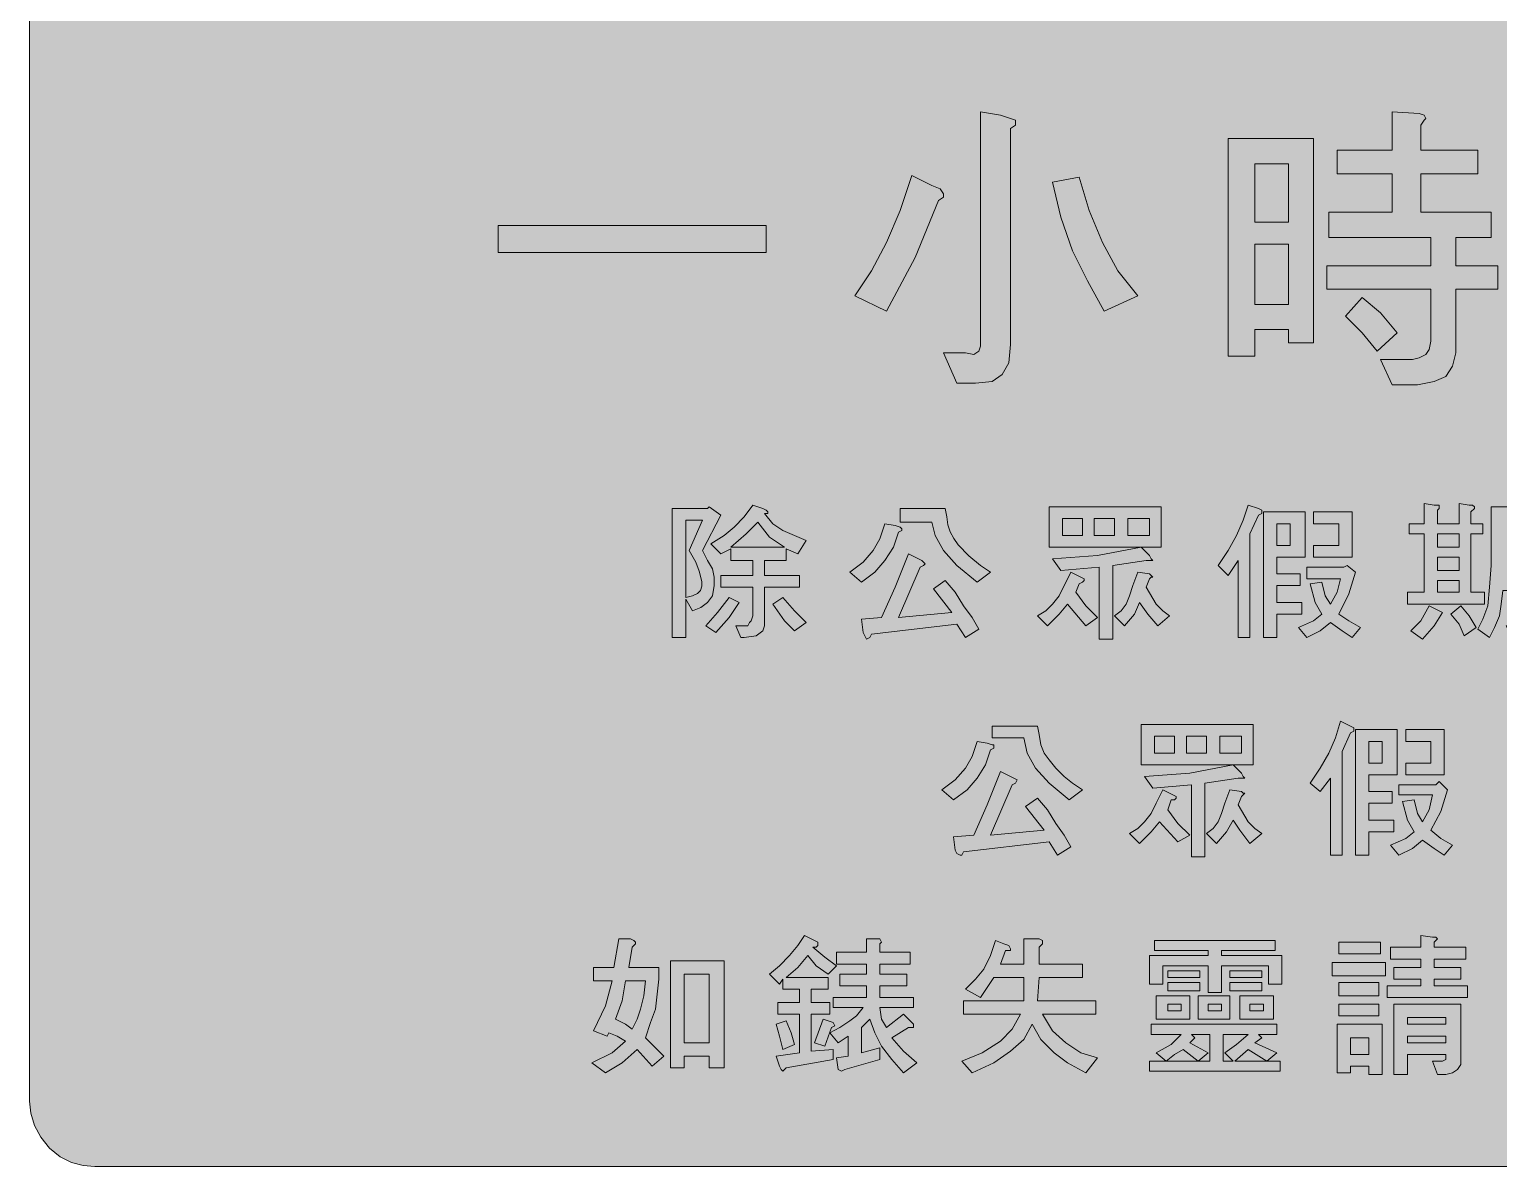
# Model space of a CAD drawing. Header units: metres. Extents: x 10 to 559, y 12 to 260.
# Drawn here: x 10.1 to 168, y 11.9 to 134.1 of the extents above; entities that cross this region are included whole.
import ezdxf

# ---------------------------------------------------------------- set-up
doc = ezdxf.new("R2010")
doc.units = ezdxf.units.M
doc.layers.add('FILL_FIREBRICK_C36B00', color=7, linetype='Continuous', true_color=0xc36b00)
doc.layers.add('FILL_WHITE_FFFFFF', color=7, linetype='Continuous', true_color=0xffffff)

msp = doc.modelspace()

# ---------------------------------------------------------------- hatches: boundary and pattern name
at = {"layer": 'FILL_FIREBRICK_C36B00', "true_color": 0xc36b00}
h = msp.add_hatch(color=7, dxfattribs=at)
h.dxf.hatch_style = 1
h.paths.add_polyline_path([(553.58, 259.79), (554.9, 259.38), (556.14, 258.71), (557.28, 257.76), (558.12, 256.72), (558.74, 255.51), (559.13, 254.17), (559.26, 252.72), (559.26, 18.9), (559.13, 17.71), (558.72, 16.38), (558.07, 15.05), (557.28, 13.86), (556.11, 12.94), (554.83, 12.33), (553.51, 11.99), (552.24, 11.88), (17.1, 11.88), (15.86, 11.99), (14.6, 12.33), (13.38, 12.94), (12.24, 13.86), (11.3, 15.03), (10.62, 16.31), (10.22, 17.63), (10.08, 18.9), (10.08, 252.72), (10.22, 254.07), (10.62, 255.42), (11.3, 256.66), (12.24, 257.76), (12.71, 258.27), (13.28, 258.71), (14.58, 259.38), (15.91, 259.79), (17.1, 259.92), (552.24, 259.92), (553.58, 259.79)])
at = {"layer": 'FILL_WHITE_FFFFFF', "true_color": 0xffffff}
h = msp.add_hatch(color=7, dxfattribs=at)
h.dxf.hatch_style = 1
h.paths.add_polyline_path([(115.56, 124.56), (116.1, 124.38), (116.1, 123.84), (115.56, 123.48), (115.56, 100.26), (115.38, 98.28), (114.66, 97.02), (113.58, 96.3), (111.78, 96.12), (109.8, 96.12), (108.36, 99.36), (110.7, 99.36), (111.6, 99.18), (112.14, 99.54), (112.32, 100.08), (112.32, 125.28), (114.48, 124.92), (115.56, 124.56)])
h = msp.add_hatch(color=7, dxfattribs=at)
h.dxf.hatch_style = 1
h.paths.add_polyline_path([(156.6, 118.62), (150.66, 118.62), (150.66, 121.14), (156.6, 121.14), (156.6, 125.28), (159.48, 125.1), (160.02, 124.92), (160.2, 124.56), (160.02, 124.38), (159.66, 123.84), (159.66, 121.14), (165.78, 121.14), (165.78, 118.62), (159.66, 118.62), (159.66, 114.48), (167.22, 114.48), (167.22, 111.78), (163.44, 111.78), (163.44, 108.72), (167.94, 108.72), (167.94, 106.2), (163.44, 106.2), (163.44, 99.36), (163.08, 97.92), (162.36, 96.84), (161.1, 96.3), (159.3, 95.94), (156.6, 95.94), (155.34, 98.64), (158.76, 98.64), (159.48, 98.82), (160.2, 99.18), (160.56, 99.72), (160.74, 100.62), (160.74, 106.2), (149.58, 106.2), (149.58, 108.72), (160.74, 108.72), (160.74, 111.78), (149.76, 111.78), (149.76, 114.48), (156.6, 114.48), (156.6, 118.62)])
h = msp.add_hatch(color=7, dxfattribs=at)
h.dxf.hatch_style = 1
h.paths.add_polyline_path([(145.44, 100.44), (145.44, 101.88), (141.84, 101.88), (141.84, 99), (138.96, 99), (138.96, 122.4), (148.14, 122.4), (148.14, 100.44), (145.44, 100.44)])
h.paths.add_polyline_path([(141.84, 119.7), (141.84, 113.4), (145.44, 113.4), (145.44, 119.7), (141.84, 119.7)], flags=16)
h.paths.add_polyline_path([(145.44, 111.06), (141.84, 111.06), (141.84, 104.58), (145.44, 104.58), (145.44, 111.06)], flags=16)
h = msp.add_hatch(color=7, dxfattribs=at)
h.dxf.hatch_style = 1
h.paths.add_polyline_path([(100.62, 108.18), (102.24, 111.24), (103.68, 114.66), (104.94, 118.44), (107.1, 117.36), (108, 117), (108.36, 116.46), (108.36, 116.1), (107.82, 115.74), (105.3, 109.62), (102.24, 103.86), (98.82, 105.48), (100.62, 108.18)])
h = msp.add_hatch(color=7, dxfattribs=at)
h.dxf.hatch_style = 1
h.paths.add_polyline_path([(123.84, 107.1), (122.22, 110.34), (120.96, 113.94), (120.06, 117.72), (122.94, 118.26), (124.02, 114.66), (125.46, 111.24), (127.08, 108.18), (129.24, 105.48), (125.64, 103.86), (123.84, 107.1)])
h = msp.add_hatch(color=7, dxfattribs=at)
h.dxf.hatch_style = 1
h.paths.add_polyline_path([(89.28, 113.04), (89.28, 110.16), (60.48, 110.16), (60.48, 113.04), (89.28, 113.04)])
h = msp.add_hatch(color=7, dxfattribs=at)
h.dxf.hatch_style = 1
h.paths.add_polyline_path([(155.34, 103.68), (157.14, 101.52), (154.98, 99.54), (153.36, 101.52), (151.56, 103.32), (153.36, 105.3), (155.34, 103.68)])
h = msp.add_hatch(color=7, dxfattribs=at)
h.dxf.hatch_style = 1
h.paths.add_polyline_path([(83.16, 82.8), (84.42, 81.9), (82.44, 78.12), (82.98, 77.04), (83.52, 76.14), (83.7, 75.24), (83.7, 74.34), (83.52, 73.26), (82.98, 72.54), (82.26, 72), (81.36, 71.64), (80.64, 72.9), (80.64, 68.76), (79.2, 68.76), (79.2, 82.62), (82.98, 82.62), (83.16, 82.8)])
h.paths.add_polyline_path([(81.91, 73.48), (82.24, 73.83), (82.38, 74.28), (82.37, 74.8), (82.09, 75.91), (81.72, 76.86), (81, 78.12), (82.44, 81.36), (80.64, 81.36), (80.64, 73.08), (81.36, 73.26), (81.91, 73.48)], flags=16)
h = msp.add_hatch(color=7, dxfattribs=at)
h.dxf.hatch_style = 1
h.paths.add_polyline_path([(89.46, 82.26), (89.46, 82.08), (89.1, 82.08), (90, 81), (91.08, 80.28), (92.34, 79.74), (93.6, 79.2), (92.7, 77.76), (91.44, 78.3), (91.44, 77.04), (89.1, 77.04), (89.1, 75.42), (92.88, 75.42), (92.88, 74.16), (89.1, 74.16), (89.1, 70.02), (88.92, 69.48), (88.2, 68.94), (86.94, 68.76), (86.58, 68.76), (86.04, 70.02), (87.3, 70.02), (87.48, 70.38), (87.66, 70.56), (87.84, 71.1), (87.84, 74.16), (84.42, 74.16), (84.42, 75.42), (87.84, 75.42), (87.84, 77.04), (85.5, 77.04), (85.5, 78.3), (84.42, 77.76), (83.34, 78.84), (84.78, 79.74), (85.86, 80.64), (86.94, 81.72), (87.84, 82.98), (88.92, 82.62), (89.28, 82.44), (89.46, 82.26)])
h.paths.add_polyline_path([(85.5, 78.48), (91.26, 78.48), (89.64, 79.56), (88.38, 81.18), (87.12, 79.92), (85.5, 78.48)], flags=16)
h = msp.add_hatch(color=7, dxfattribs=at)
h.dxf.hatch_style = 1
h.paths.add_polyline_path([(108.54, 82.62), (108.72, 81.72), (108.83, 80.88), (109.08, 80.11), (109.45, 79.4), (109.92, 78.74), (111.07, 77.55), (112.32, 76.5), (113.4, 75.78), (111.96, 74.7), (109.8, 76.5), (108.36, 78.12), (107.46, 79.74), (107.1, 81.18), (103.68, 81.18), (103.68, 82.62), (108.54, 82.62)])
h = msp.add_hatch(color=7, dxfattribs=at)
h.dxf.hatch_style = 1
h.paths.add_polyline_path([(119.7, 82.8), (131.76, 82.8), (131.76, 78.48), (119.7, 78.48), (119.7, 82.8)])
h.paths.add_polyline_path([(121.14, 79.74), (123.3, 79.74), (123.3, 81.54), (121.14, 81.54), (121.14, 79.74)], flags=16)
h.paths.add_polyline_path([(124.56, 81.54), (124.56, 79.74), (126.72, 79.74), (126.72, 81.54), (124.56, 81.54)], flags=16)
h.paths.add_polyline_path([(130.5, 81.54), (128.16, 81.54), (128.16, 79.74), (130.5, 79.74), (130.5, 81.54)], flags=16)
h = msp.add_hatch(color=7, dxfattribs=at)
h.dxf.hatch_style = 1
h.paths.add_polyline_path([(142.56, 82.44), (142.56, 82.08), (142.2, 81.9), (141.3, 79.92), (141.3, 68.76), (140.04, 68.76), (140.04, 77.04), (138.96, 75.42), (137.88, 76.5), (138.96, 78.12), (139.86, 79.74), (140.58, 81.36), (141.12, 82.98), (142.2, 82.62), (142.56, 82.44)])
h = msp.add_hatch(color=7, dxfattribs=at)
h.dxf.hatch_style = 1
h.paths.add_polyline_path([(147.24, 77.4), (144.18, 77.4), (144.18, 75.6), (146.7, 75.6), (146.7, 74.34), (144.18, 74.34), (144.18, 72.54), (146.88, 72.54), (146.88, 71.28), (144.18, 71.28), (144.18, 68.76), (142.74, 68.76), (142.74, 82.26), (147.24, 82.26), (147.24, 77.4)])
h.paths.add_polyline_path([(145.62, 81), (144.18, 81), (144.18, 78.66), (145.62, 78.66), (145.62, 81)], flags=16)
h = msp.add_hatch(color=7, dxfattribs=at)
h.dxf.hatch_style = 1
h.paths.add_polyline_path([(152.28, 82.26), (152.28, 77.4), (148.14, 77.4), (148.14, 78.66), (150.84, 78.66), (150.84, 81), (148.14, 81), (148.14, 82.26), (152.28, 82.26)])
h = msp.add_hatch(color=7, dxfattribs=at)
h.dxf.hatch_style = 1
h.paths.add_polyline_path([(161.64, 82.98), (161.64, 82.62), (161.46, 82.44), (161.46, 81), (163.8, 81), (163.8, 83.16), (164.88, 82.98), (165.24, 82.98), (165.42, 82.8), (165.42, 82.62), (165.06, 82.26), (165.06, 81), (166.32, 81), (166.32, 79.92), (165.06, 79.92), (165.06, 73.62), (166.5, 73.62), (166.5, 72.36), (158.22, 72.36), (158.22, 73.62), (160.02, 73.62), (160.02, 79.92), (158.4, 79.92), (158.4, 81), (160.02, 81), (160.02, 83.16), (161.1, 82.98), (161.64, 82.98)])
h.paths.add_polyline_path([(161.46, 75.96), (163.8, 75.96), (163.8, 77.4), (161.46, 77.4), (161.46, 75.96)], flags=16)
h.paths.add_polyline_path([(161.46, 74.88), (161.46, 73.62), (163.8, 73.62), (163.8, 74.88), (161.46, 74.88)], flags=16)
h.paths.add_polyline_path([(163.8, 79.92), (161.46, 79.92), (161.46, 78.48), (163.8, 78.48), (163.8, 79.92)], flags=16)
h = msp.add_hatch(color=7, dxfattribs=at)
h.dxf.hatch_style = 1
h.paths.add_polyline_path([(172.08, 70.02), (171.9, 69.48), (171.54, 69.12), (171.18, 68.94), (169.56, 68.76), (168.84, 70.02), (169.92, 70.02), (170.64, 70.2), (170.82, 70.74), (170.82, 73.8), (168.48, 73.8), (168.3, 72.36), (168.12, 71.1), (167.58, 69.84), (167.04, 68.76), (165.78, 69.66), (166.32, 70.74), (166.86, 72.18), (167.04, 74.16), (167.22, 76.5), (167.22, 82.8), (172.26, 82.8), (172.26, 70.74), (172.08, 70.02)])
h.paths.add_polyline_path([(168.48, 77.58), (168.48, 74.88), (170.82, 74.88), (170.82, 77.58), (168.48, 77.58)], flags=16)
h.paths.add_polyline_path([(170.82, 81.54), (168.48, 81.54), (168.48, 78.84), (170.82, 78.84), (170.82, 81.54)], flags=16)
h = msp.add_hatch(color=7, dxfattribs=at)
h.dxf.hatch_style = 1
h.paths.add_polyline_path([(103.68, 80.64), (103.86, 80.46), (103.86, 80.28), (103.5, 80.1), (102.96, 78.48), (102.06, 77.04), (100.98, 75.78), (99.54, 74.7), (98.28, 75.78), (99.72, 76.86), (100.8, 78.12), (101.52, 79.38), (102.06, 81), (103.14, 80.82), (103.68, 80.64)])
h = msp.add_hatch(color=7, dxfattribs=at)
h.dxf.hatch_style = 1
h.paths.add_polyline_path([(106.02, 77.04), (106.38, 76.68), (106.2, 76.5), (105.84, 76.32), (103.5, 70.92), (109.26, 71.46), (107.28, 73.98), (108.54, 74.88), (109.62, 73.62), (110.52, 72.18), (111.42, 70.92), (112.14, 69.66), (110.7, 68.76), (109.8, 70.2), (100.62, 69.12), (100.44, 68.76), (100.08, 68.58), (99.72, 69.3), (99.54, 70.74), (101.7, 70.92), (103.14, 74.16), (104.58, 77.76), (105.66, 77.22), (106.02, 77.04)])
h = msp.add_hatch(color=7, dxfattribs=at)
h.dxf.hatch_style = 1
h.paths.add_polyline_path([(124.92, 77.58), (129.6, 78.48), (130.5, 77.58), (130.68, 77.22), (130.86, 77.04), (130.14, 77.04), (126.54, 76.5), (126.54, 68.58), (125.1, 68.58), (125.1, 76.32), (120.96, 75.96), (120.06, 77.22), (124.92, 77.58)])
h = msp.add_hatch(color=7, dxfattribs=at)
h.dxf.hatch_style = 1
h.paths.add_polyline_path([(151.38, 76.32), (151.74, 76.5), (152.64, 75.78), (151.92, 73.44), (150.84, 71.28), (151.92, 70.56), (153.18, 69.84), (152.28, 68.76), (151.2, 69.48), (149.94, 70.38), (148.86, 69.48), (147.42, 68.76), (146.52, 69.84), (148.14, 70.56), (149.04, 71.28), (148.32, 72.54), (147.78, 74.52), (149.04, 74.7), (149.4, 73.26), (149.94, 72.36), (150.66, 73.62), (151.02, 75.06), (147.42, 75.06), (147.42, 76.32), (151.38, 76.32)])
h = msp.add_hatch(color=7, dxfattribs=at)
h.dxf.hatch_style = 1
h.paths.add_polyline_path([(123.12, 75.24), (123.48, 75.06), (123.48, 74.88), (123.3, 74.7), (122.94, 74.52), (122.58, 73.62), (123.66, 72.18), (124.92, 70.92), (123.66, 70.02), (121.68, 72.36), (120.78, 71.28), (119.52, 70.02), (118.44, 71.1), (119.34, 71.64), (120.06, 72.36), (120.78, 73.26), (122.04, 75.78), (123.12, 75.24)])
h = msp.add_hatch(color=7, dxfattribs=at)
h.dxf.hatch_style = 1
h.paths.add_polyline_path([(130.5, 75.6), (130.68, 75.42), (130.86, 75.24), (130.68, 75.24), (130.5, 75.06), (130.14, 74.16), (131.22, 72.36), (131.94, 71.64), (132.66, 71.1), (131.4, 70.02), (130.32, 71.28), (129.42, 72.54), (128.88, 71.28), (127.8, 70.02), (126.72, 71.1), (127.44, 71.64), (127.98, 72.36), (128.34, 73.26), (128.7, 74.34), (129.24, 75.78), (130.5, 75.6)])
h = msp.add_hatch(color=7, dxfattribs=at)
h.dxf.hatch_style = 1
h.paths.add_polyline_path([(85.32, 70.92), (83.88, 69.3), (82.8, 70.02), (84.06, 71.46), (85.32, 73.08), (86.4, 72.54), (85.32, 70.92)])
h = msp.add_hatch(color=7, dxfattribs=at)
h.dxf.hatch_style = 1
h.paths.add_polyline_path([(92.34, 71.64), (93.6, 70.38), (92.34, 69.48), (91.26, 70.56), (90, 72.36), (91.08, 73.08), (92.34, 71.64)])
h = msp.add_hatch(color=7, dxfattribs=at)
h.dxf.hatch_style = 1
h.paths.add_polyline_path([(159.66, 70.56), (160.56, 72.18), (162, 71.46), (161.1, 70.02), (159.84, 68.58), (158.58, 69.48), (159.66, 70.56)])
h = msp.add_hatch(color=7, dxfattribs=at)
h.dxf.hatch_style = 1
h.paths.add_polyline_path([(164.88, 71.1), (165.6, 69.84), (164.34, 68.94), (163.8, 70.2), (162.9, 71.28), (163.98, 72.18), (164.88, 71.1)])
h = msp.add_hatch(color=7, dxfattribs=at)
h.dxf.hatch_style = 1
h.paths.add_polyline_path([(118.44, 59.22), (118.62, 58.32), (118.8, 57.24), (119.16, 56.34), (119.7, 55.62), (120.42, 54.72), (121.32, 53.82), (122.22, 53.1), (123.3, 52.38), (121.86, 51.3), (119.7, 53.1), (118.26, 54.72), (117.36, 56.34), (117, 57.96), (113.58, 57.96), (113.58, 59.22), (118.44, 59.22)])
h = msp.add_hatch(color=7, dxfattribs=at)
h.dxf.hatch_style = 1
h.paths.add_polyline_path([(129.6, 59.4), (141.66, 59.4), (141.66, 55.08), (129.6, 55.08), (129.6, 59.4)])
h.paths.add_polyline_path([(131.04, 56.34), (133.2, 56.34), (133.2, 58.14), (131.04, 58.14), (131.04, 56.34)], flags=16)
h.paths.add_polyline_path([(134.46, 58.14), (134.46, 56.34), (136.62, 56.34), (136.62, 58.14), (134.46, 58.14)], flags=16)
h.paths.add_polyline_path([(140.4, 58.14), (138.06, 58.14), (138.06, 56.34), (140.4, 56.34), (140.4, 58.14)], flags=16)
h = msp.add_hatch(color=7, dxfattribs=at)
h.dxf.hatch_style = 1
h.paths.add_polyline_path([(152.46, 59.04), (152.46, 58.68), (152.1, 58.5), (151.2, 56.52), (151.2, 45.36), (149.94, 45.36), (149.94, 53.64), (148.86, 52.2), (147.78, 53.1), (148.86, 54.72), (149.76, 56.34), (150.48, 57.96), (151.02, 59.76), (152.1, 59.22), (152.46, 59.04)])
h = msp.add_hatch(color=7, dxfattribs=at)
h.dxf.hatch_style = 1
h.paths.add_polyline_path([(157.14, 54), (154.08, 54), (154.08, 52.2), (156.6, 52.2), (156.6, 50.94), (154.08, 50.94), (154.08, 49.14), (156.78, 49.14), (156.78, 47.88), (154.08, 47.88), (154.08, 45.36), (152.64, 45.36), (152.64, 58.86), (157.14, 58.86), (157.14, 54)])
h.paths.add_polyline_path([(155.52, 57.6), (154.08, 57.6), (154.08, 55.26), (155.52, 55.26), (155.52, 57.6)], flags=16)
h = msp.add_hatch(color=7, dxfattribs=at)
h.dxf.hatch_style = 1
h.paths.add_polyline_path([(162.18, 58.86), (162.18, 54), (158.04, 54), (158.04, 55.26), (160.74, 55.26), (160.74, 57.6), (158.04, 57.6), (158.04, 58.86), (162.18, 58.86)])
h = msp.add_hatch(color=7, dxfattribs=at)
h.dxf.hatch_style = 1
h.paths.add_polyline_path([(113.58, 57.24), (113.76, 57.24), (113.76, 56.88), (113.4, 56.7), (112.86, 55.08), (111.96, 53.64), (110.88, 52.38), (109.44, 51.3), (108.18, 52.38), (109.62, 53.46), (110.7, 54.72), (111.42, 55.98), (111.96, 57.6), (113.04, 57.42), (113.58, 57.24)])
h = msp.add_hatch(color=7, dxfattribs=at)
h.dxf.hatch_style = 1
h.paths.add_polyline_path([(115.92, 53.64), (116.28, 53.46), (116.1, 53.1), (115.74, 52.92), (113.4, 47.52), (119.16, 48.06), (117.18, 50.58), (118.44, 51.48), (119.52, 50.22), (120.42, 48.78), (121.32, 47.52), (122.04, 46.26), (120.6, 45.36), (119.7, 46.8), (110.52, 45.72), (110.34, 45.36), (110.16, 45.36), (109.8, 45.54), (109.62, 45.9), (109.44, 47.34), (111.6, 47.52), (113.04, 50.76), (114.48, 54.36), (115.56, 53.82), (115.92, 53.64)])
h = msp.add_hatch(color=7, dxfattribs=at)
h.dxf.hatch_style = 1
h.paths.add_polyline_path([(134.82, 54.18), (139.5, 55.08), (140.4, 54.18), (140.58, 53.82), (140.76, 53.64), (140.04, 53.64), (136.44, 53.1), (136.44, 45.18), (135, 45.18), (135, 52.92), (130.86, 52.56), (129.96, 53.82), (134.82, 54.18)])
h = msp.add_hatch(color=7, dxfattribs=at)
h.dxf.hatch_style = 1
h.paths.add_polyline_path([(133.02, 51.84), (133.38, 51.66), (133.38, 51.48), (133.2, 51.3), (132.84, 51.3), (132.48, 50.22), (133.56, 48.78), (134.82, 47.52), (133.56, 46.8), (131.58, 48.96), (130.68, 47.88), (129.42, 46.62), (128.34, 47.7), (129.24, 48.24), (129.96, 48.96), (130.68, 49.86), (131.22, 50.94), (131.94, 52.38), (133.02, 51.84)])
h = msp.add_hatch(color=7, dxfattribs=at)
h.dxf.hatch_style = 1
h.paths.add_polyline_path([(140.4, 52.2), (140.58, 52.02), (140.76, 52.02), (140.4, 51.66), (140.04, 50.76), (141.12, 48.96), (141.84, 48.24), (142.56, 47.7), (141.3, 46.62), (140.22, 48.06), (139.5, 49.14), (138.78, 47.88), (137.7, 46.62), (136.62, 47.7), (137.34, 48.24), (137.88, 48.96), (138.24, 49.86), (138.6, 50.94), (139.14, 52.38), (140.4, 52.2)])
h = msp.add_hatch(color=7, dxfattribs=at)
h.dxf.hatch_style = 1
h.paths.add_polyline_path([(161.28, 52.92), (161.64, 53.28), (162.54, 52.38), (161.82, 50.04), (160.74, 48.06), (161.82, 47.16), (163.08, 46.44), (162.18, 45.36), (161.1, 46.08), (159.84, 46.98), (158.76, 46.08), (157.32, 45.36), (156.42, 46.44), (158.04, 47.16), (158.94, 47.88), (158.22, 49.14), (157.68, 51.12), (158.94, 51.3), (159.3, 49.86), (159.84, 48.96), (160.56, 50.22), (160.92, 51.84), (157.32, 51.84), (157.32, 52.92), (161.28, 52.92)])
h = msp.add_hatch(color=7, dxfattribs=at)
h.dxf.hatch_style = 1
h.paths.add_polyline_path([(72.9, 33.3), (73.44, 36.36), (74.7, 36.36), (75.06, 36.18), (75.24, 36), (75.24, 35.82), (74.88, 35.46), (74.52, 33.3), (77.76, 33.3), (77.76, 32.04), (77.4, 28.8), (76.86, 27.36), (76.32, 25.74), (78.3, 23.76), (77.04, 22.68), (75.42, 24.48), (73.8, 23.04), (72, 21.96), (70.56, 23.04), (72.72, 24.12), (74.16, 25.38), (73.26, 25.92), (72.36, 26.28), (72.18, 25.92), (70.74, 26.46), (72, 29.16), (72.72, 31.86), (70.74, 31.86), (70.74, 33.3), (72.9, 33.3)])
h.paths.add_polyline_path([(73.08, 27.72), (74.16, 27.18), (74.88, 26.64), (75.42, 27.72), (75.78, 28.8), (76.14, 30.24), (76.32, 31.86), (74.16, 31.86), (73.8, 29.7), (73.08, 27.72)], flags=16)
h = msp.add_hatch(color=7, dxfattribs=at)
h.dxf.hatch_style = 1
h.paths.add_polyline_path([(90.72, 33.48), (91.8, 34.56), (92.7, 35.64), (93.42, 36.72), (94.86, 36), (94.86, 35.64), (94.68, 35.46), (94.32, 35.46), (95.58, 34.38), (96.84, 33.48), (95.94, 32.58), (94.68, 33.48), (93.78, 34.56), (92.7, 33.3), (91.44, 32.22), (95.94, 32.22), (95.94, 30.96), (94.14, 30.96), (94.14, 29.52), (96.12, 29.52), (96.12, 28.26), (94.14, 28.26), (94.14, 24.3), (96.48, 24.48), (96.48, 23.4), (91.44, 22.5), (91.26, 22.32), (91.08, 22.14), (90.9, 22.32), (90.72, 22.68), (90.36, 23.76), (92.88, 24.12), (92.88, 28.26), (90.54, 28.26), (90.54, 29.52), (92.88, 29.52), (92.88, 30.96), (91.08, 30.96), (91.08, 32.04), (90.72, 31.5), (89.64, 32.58), (90.72, 33.48)])
h = msp.add_hatch(color=7, dxfattribs=at)
h.dxf.hatch_style = 1
h.paths.add_polyline_path([(100.08, 34.92), (100.08, 36.36), (101.52, 36.36), (101.7, 36), (101.52, 35.82), (101.52, 34.92), (104.76, 34.92), (104.76, 33.66), (101.52, 33.66), (101.52, 32.58), (104.4, 32.58), (104.4, 31.32), (101.52, 31.32), (101.52, 30.06), (105.12, 30.06), (105.12, 28.98), (101.52, 28.98), (101.7, 27.72), (102.24, 26.82), (104.04, 28.26), (105.12, 27.18), (105.12, 26.82), (104.58, 26.82), (102.78, 25.74), (104.04, 24.3), (105.48, 23.04), (104.04, 21.96), (102.78, 23.4), (101.7, 24.84), (100.98, 26.28), (100.44, 27.72), (99.54, 26.82), (99.54, 24.12), (101.52, 24.66), (101.52, 23.4), (97.74, 22.32), (97.38, 22.14), (97.02, 22.32), (96.84, 23.58), (98.1, 23.76), (98.1, 25.92), (97.02, 25.2), (96.12, 26.28), (97.2, 26.82), (98.28, 27.54), (99, 28.08), (99.72, 28.98), (96.48, 28.98), (96.48, 30.06), (100.08, 30.06), (100.08, 31.32), (97.2, 31.32), (97.2, 32.58), (100.08, 32.58), (100.08, 33.66), (96.84, 33.66), (96.84, 34.92), (100.08, 34.92)])
h = msp.add_hatch(color=7, dxfattribs=at)
h.dxf.hatch_style = 1
h.paths.add_polyline_path([(115.38, 35.64), (115.56, 35.28), (115.56, 35.1), (115.02, 35.1), (114.48, 33.66), (117, 33.66), (117, 36.36), (118.62, 36.36), (118.98, 36.18), (118.98, 35.82), (118.62, 35.46), (118.62, 33.66), (123.3, 33.66), (123.3, 32.22), (118.62, 32.22), (118.44, 29.7), (124.74, 29.7), (124.74, 28.26), (118.98, 28.26), (120.06, 26.46), (121.5, 25.2), (123.12, 24.12), (124.92, 23.58), (123.66, 21.96), (121.68, 23.04), (120.24, 24.12), (118.8, 25.56), (117.9, 27.18), (117, 25.56), (115.56, 24.3), (113.76, 23.04), (111.42, 21.96), (110.34, 23.22), (112.5, 24.12), (114.48, 25.38), (115.74, 26.64), (116.64, 28.26), (110.52, 28.26), (110.52, 29.7), (117, 29.7), (117, 32.22), (113.76, 32.22), (113.04, 31.14), (112.32, 30.06), (110.7, 30.96), (111.78, 32.04), (112.68, 33.12), (113.4, 34.56), (113.94, 36.18), (114.84, 35.82), (115.38, 35.64)])
h = msp.add_hatch(color=7, dxfattribs=at)
h.dxf.hatch_style = 1
h.paths.add_polyline_path([(156.42, 35.46), (159.66, 35.46), (159.66, 36.72), (160.92, 36.54), (161.28, 36.54), (161.46, 36.36), (161.28, 36.18), (161.1, 36), (161.1, 35.46), (164.52, 35.46), (164.52, 34.2), (161.1, 34.2), (161.1, 33.3), (163.98, 33.3), (163.98, 32.04), (161.1, 32.04), (161.1, 31.32), (164.7, 31.32), (164.7, 30.06), (156.06, 30.06), (156.06, 31.32), (159.66, 31.32), (159.66, 32.04), (156.78, 32.04), (156.78, 33.3), (159.66, 33.3), (159.66, 34.2), (156.42, 34.2), (156.42, 35.46)])
h = msp.add_hatch(color=7, dxfattribs=at)
h.dxf.hatch_style = 1
h.paths.add_polyline_path([(144, 36.18), (144, 35.1), (138.24, 35.1), (138.24, 34.56), (144.72, 34.56), (144.72, 31.5), (143.28, 31.5), (143.28, 33.48), (138.24, 33.48), (138.24, 30.6), (136.8, 30.6), (136.8, 33.48), (131.94, 33.48), (131.94, 31.5), (130.5, 31.5), (130.5, 34.56), (136.8, 34.56), (136.8, 35.1), (131.04, 35.1), (131.04, 36.18), (144, 36.18)])
h = msp.add_hatch(color=7, dxfattribs=at)
h.dxf.hatch_style = 1
h.paths.add_polyline_path([(155.34, 36), (155.34, 34.74), (150.84, 34.74), (150.84, 36), (155.34, 36)])
h = msp.add_hatch(color=7, dxfattribs=at)
h.dxf.hatch_style = 1
h.paths.add_polyline_path([(84.78, 34.02), (84.78, 22.5), (83.16, 22.5), (83.16, 23.76), (80.46, 23.76), (80.46, 22.5), (79.02, 22.5), (79.02, 34.02), (84.78, 34.02)])
h.paths.add_polyline_path([(83.16, 32.58), (80.46, 32.58), (80.46, 25.2), (83.16, 25.2), (83.16, 32.58)], flags=16)
h = msp.add_hatch(color=7, dxfattribs=at)
h.dxf.hatch_style = 1
h.paths.add_polyline_path([(155.88, 33.84), (155.88, 32.4), (150.12, 32.4), (150.12, 33.84), (155.88, 33.84)])
h = msp.add_hatch(color=7, dxfattribs=at)
h.dxf.hatch_style = 1
h.paths.add_polyline_path([(135.9, 32.94), (135.9, 32.22), (132.48, 32.22), (132.48, 32.94), (135.9, 32.94)])
h = msp.add_hatch(color=7, dxfattribs=at)
h.dxf.hatch_style = 1
h.paths.add_polyline_path([(135.9, 31.68), (135.9, 30.78), (132.48, 30.78), (132.48, 31.68), (135.9, 31.68)])
h = msp.add_hatch(color=7, dxfattribs=at)
h.dxf.hatch_style = 1
h.paths.add_polyline_path([(142.56, 32.94), (142.56, 32.22), (139.14, 32.22), (139.14, 32.94), (142.56, 32.94)])
h = msp.add_hatch(color=7, dxfattribs=at)
h.dxf.hatch_style = 1
h.paths.add_polyline_path([(142.56, 31.68), (142.56, 30.78), (139.14, 30.78), (139.14, 31.68), (142.56, 31.68)])
h = msp.add_hatch(color=7, dxfattribs=at)
h.dxf.hatch_style = 1
h.paths.add_polyline_path([(155.16, 31.68), (155.16, 30.24), (150.84, 30.24), (150.84, 31.68), (155.16, 31.68)])
h = msp.add_hatch(color=7, dxfattribs=at)
h.dxf.hatch_style = 1
h.paths.add_polyline_path([(134.82, 27.72), (131.22, 27.72), (131.22, 30.24), (134.82, 30.24), (134.82, 27.72)])
h.paths.add_polyline_path([(133.92, 29.34), (132.48, 29.34), (132.48, 28.62), (133.92, 28.62), (133.92, 29.34)], flags=16)
h = msp.add_hatch(color=7, dxfattribs=at)
h.dxf.hatch_style = 1
h.paths.add_polyline_path([(139.14, 27.72), (135.72, 27.72), (135.72, 30.24), (139.14, 30.24), (139.14, 27.72)])
h.paths.add_polyline_path([(138.24, 29.34), (136.8, 29.34), (136.8, 28.62), (138.24, 28.62), (138.24, 29.34)], flags=16)
h = msp.add_hatch(color=7, dxfattribs=at)
h.dxf.hatch_style = 1
h.paths.add_polyline_path([(143.82, 27.72), (140.22, 27.72), (140.22, 30.24), (143.82, 30.24), (143.82, 27.72)])
h.paths.add_polyline_path([(142.74, 29.34), (141.3, 29.34), (141.3, 28.62), (142.74, 28.62), (142.74, 29.34)], flags=16)
h = msp.add_hatch(color=7, dxfattribs=at)
h.dxf.hatch_style = 1
h.paths.add_polyline_path([(155.16, 29.34), (155.16, 28.08), (150.84, 28.08), (150.84, 29.34), (155.16, 29.34)])
h = msp.add_hatch(color=7, dxfattribs=at)
h.dxf.hatch_style = 1
h.paths.add_polyline_path([(163.98, 22.86), (163.62, 22.32), (163.08, 21.96), (162.36, 21.78), (161.46, 21.78), (160.92, 23.22), (162, 23.22), (162.36, 23.4), (162.36, 23.94), (158.22, 23.94), (158.22, 21.78), (156.78, 21.78), (156.78, 29.34), (163.98, 29.34), (163.98, 22.86)])
h.paths.add_polyline_path([(158.22, 27.9), (158.22, 27.18), (162.36, 27.18), (162.36, 27.9), (158.22, 27.9)], flags=16)
h.paths.add_polyline_path([(162.36, 25.92), (158.22, 25.92), (158.22, 25.2), (162.36, 25.2), (162.36, 25.92)], flags=16)
h = msp.add_hatch(color=7, dxfattribs=at)
h.dxf.hatch_style = 1
h.paths.add_polyline_path([(91.98, 26.28), (92.34, 25.02), (91.08, 24.48), (90.72, 25.92), (90.36, 27.18), (91.44, 27.54), (91.98, 26.28)])
h = msp.add_hatch(color=7, dxfattribs=at)
h.dxf.hatch_style = 1
h.paths.add_polyline_path([(95.4, 27.72), (96.48, 27.36), (96.66, 27), (96.3, 26.82), (95.58, 24.84), (94.5, 25.2), (95.4, 27.72)])
h = msp.add_hatch(color=7, dxfattribs=at)
h.dxf.hatch_style = 1
h.paths.add_polyline_path([(144.54, 22.14), (130.5, 22.14), (130.5, 23.22), (132.3, 23.22), (131.22, 24.12), (132.84, 25.02), (133.92, 26.1), (130.68, 26.1), (130.68, 27.18), (144.18, 27.18), (144.18, 26.1), (142.2, 26.1), (142.56, 25.74), (141.84, 25.2), (144.18, 24.12), (143.1, 23.22), (144.54, 23.22), (144.54, 22.14)])
h.paths.add_polyline_path([(135.72, 23.22), (134.1, 24.48), (133.2, 23.94), (132.3, 23.22), (135.72, 23.22)], flags=16)
h.paths.add_polyline_path([(136.98, 23.22), (136.98, 26.1), (135, 26.1), (135.36, 25.74), (134.82, 25.2), (136.8, 24.12), (135.72, 23.22), (136.98, 23.22)], flags=16)
h.paths.add_polyline_path([(141.12, 24.48), (139.68, 23.22), (143.1, 23.22), (141.12, 24.48)], flags=16)
h.paths.add_polyline_path([(139.86, 25.02), (141.12, 26.1), (138.42, 26.1), (138.42, 23.22), (139.5, 23.22), (138.6, 24.12), (139.86, 25.02)], flags=16)
h = msp.add_hatch(color=7, dxfattribs=at)
h.dxf.hatch_style = 1
h.paths.add_polyline_path([(155.52, 27.18), (155.52, 21.78), (154.08, 21.78), (154.08, 22.68), (152.1, 22.68), (152.1, 21.96), (150.66, 21.96), (150.66, 27.18), (155.52, 27.18)])
h.paths.add_polyline_path([(154.08, 25.74), (152.1, 25.74), (152.1, 23.94), (154.08, 23.94), (154.08, 25.74)], flags=16)

# ---------------------------------------------------------------- linework, layer by layer
at = {"layer": 'FILL_FIREBRICK_C36B00', "lineweight": 0, "true_color": 0xc36b00}
msp.add_lwpolyline([(552.24, 11.88), (17.1, 11.88), (15.86, 11.99), (14.6, 12.33), (13.38, 12.94), (12.24, 13.86), (11.3, 15.03), (10.62, 16.31), (10.22, 17.63), (10.08, 18.9), (10.08, 252.72), (10.22, 254.07), (10.62, 255.42), (11.3, 256.66), (12.24, 257.76), (12.71, 258.27), (13.28, 258.71), (14.58, 259.38), (15.91, 259.79), (17.1, 259.92), (552.24, 259.92)], dxfattribs=at)
at = {"layer": 'FILL_WHITE_FFFFFF', "lineweight": 0, "true_color": 0xffffff}
for points in [[(115.56, 124.56), (116.1, 124.38), (116.1, 123.84), (115.56, 123.48), (115.56, 100.26), (115.38, 98.28), (114.66, 97.02), (113.58, 96.3), (111.78, 96.12), (109.8, 96.12), (108.36, 99.36), (110.7, 99.36), (111.6, 99.18), (112.14, 99.54), (112.32, 100.08), (112.32, 125.28), (114.48, 124.92)], [(156.6, 118.62), (150.66, 118.62), (150.66, 121.14), (156.6, 121.14), (156.6, 125.28), (159.48, 125.1), (160.02, 124.92), (160.2, 124.56), (160.02, 124.38), (159.66, 123.84), (159.66, 121.14), (165.78, 121.14), (165.78, 118.62), (159.66, 118.62), (159.66, 114.48), (167.22, 114.48), (167.22, 111.78), (163.44, 111.78), (163.44, 108.72), (167.94, 108.72), (167.94, 106.2), (163.44, 106.2), (163.44, 99.36), (163.08, 97.92), (162.36, 96.84), (161.1, 96.3), (159.3, 95.94), (156.6, 95.94), (155.34, 98.64), (158.76, 98.64), (159.48, 98.82), (160.2, 99.18), (160.56, 99.72), (160.74, 100.62), (160.74, 106.2), (149.58, 106.2), (149.58, 108.72), (160.74, 108.72), (160.74, 111.78), (149.76, 111.78), (149.76, 114.48), (156.6, 114.48)], [(145.44, 100.44), (145.44, 101.88), (141.84, 101.88), (141.84, 99), (138.96, 99), (138.96, 122.4), (148.14, 122.4), (148.14, 100.44)], [(141.84, 119.7), (141.84, 113.4), (145.44, 113.4), (145.44, 119.7)], [(100.62, 108.18), (102.24, 111.24), (103.68, 114.66), (104.94, 118.44), (107.1, 117.36), (108, 117), (108.36, 116.46), (108.36, 116.1), (107.82, 115.74), (105.3, 109.62), (102.24, 103.86), (98.82, 105.48)], [(123.84, 107.1), (122.22, 110.34), (120.96, 113.94), (120.06, 117.72), (122.94, 118.26), (124.02, 114.66), (125.46, 111.24), (127.08, 108.18), (129.24, 105.48), (125.64, 103.86)], [(89.28, 113.04), (89.28, 110.16), (60.48, 110.16), (60.48, 113.04)], [(145.44, 111.06), (141.84, 111.06), (141.84, 104.58), (145.44, 104.58)], [(155.34, 103.68), (157.14, 101.52), (154.98, 99.54), (153.36, 101.52), (151.56, 103.32), (153.36, 105.3)], [(83.16, 82.8), (84.42, 81.9), (82.44, 78.12), (82.98, 77.04), (83.52, 76.14), (83.7, 75.24), (83.7, 74.34), (83.52, 73.26), (82.98, 72.54), (82.26, 72), (81.36, 71.64), (80.64, 72.9), (80.64, 68.76), (79.2, 68.76), (79.2, 82.62), (82.98, 82.62)], [(89.46, 82.26), (89.46, 82.08), (89.1, 82.08), (90, 81), (91.08, 80.28), (92.34, 79.74), (93.6, 79.2), (92.7, 77.76), (91.44, 78.3), (91.44, 77.04), (89.1, 77.04), (89.1, 75.42), (92.88, 75.42), (92.88, 74.16), (89.1, 74.16), (89.1, 70.02), (88.92, 69.48), (88.2, 68.94), (86.94, 68.76), (86.58, 68.76), (86.04, 70.02), (87.3, 70.02), (87.48, 70.38), (87.66, 70.56), (87.84, 71.1), (87.84, 74.16), (84.42, 74.16), (84.42, 75.42), (87.84, 75.42), (87.84, 77.04), (85.5, 77.04), (85.5, 78.3), (84.42, 77.76), (83.34, 78.84), (84.78, 79.74), (85.86, 80.64), (86.94, 81.72), (87.84, 82.98), (88.92, 82.62), (89.28, 82.44)], [(108.54, 82.62), (108.72, 81.72), (108.83, 80.88), (109.08, 80.11), (109.45, 79.4), (109.92, 78.74), (111.07, 77.55), (112.32, 76.5), (113.4, 75.78), (111.96, 74.7), (109.8, 76.5), (108.36, 78.12), (107.46, 79.74), (107.1, 81.18), (103.68, 81.18), (103.68, 82.62)], [(119.7, 82.8), (131.76, 82.8), (131.76, 78.48), (119.7, 78.48)], [(142.56, 82.44), (142.56, 82.08), (142.2, 81.9), (141.3, 79.92), (141.3, 68.76), (140.04, 68.76), (140.04, 77.04), (138.96, 75.42), (137.88, 76.5), (138.96, 78.12), (139.86, 79.74), (140.58, 81.36), (141.12, 82.98), (142.2, 82.62)], [(147.24, 77.4), (144.18, 77.4), (144.18, 75.6), (146.7, 75.6), (146.7, 74.34), (144.18, 74.34), (144.18, 72.54), (146.88, 72.54), (146.88, 71.28), (144.18, 71.28), (144.18, 68.76), (142.74, 68.76), (142.74, 82.26), (147.24, 82.26)], [(152.28, 82.26), (152.28, 77.4), (148.14, 77.4), (148.14, 78.66), (150.84, 78.66), (150.84, 81), (148.14, 81), (148.14, 82.26)], [(161.64, 82.98), (161.64, 82.62), (161.46, 82.44), (161.46, 81), (163.8, 81), (163.8, 83.16), (164.88, 82.98), (165.24, 82.98), (165.42, 82.8), (165.42, 82.62), (165.06, 82.26), (165.06, 81), (166.32, 81), (166.32, 79.92), (165.06, 79.92), (165.06, 73.62), (166.5, 73.62), (166.5, 72.36), (158.22, 72.36), (158.22, 73.62), (160.02, 73.62), (160.02, 79.92), (158.4, 79.92), (158.4, 81), (160.02, 81), (160.02, 83.16), (161.1, 82.98)], [(172.08, 70.02), (171.9, 69.48), (171.54, 69.12), (171.18, 68.94), (169.56, 68.76), (168.84, 70.02), (169.92, 70.02), (170.64, 70.2), (170.82, 70.74), (170.82, 73.8), (168.48, 73.8), (168.3, 72.36), (168.12, 71.1), (167.58, 69.84), (167.04, 68.76), (165.78, 69.66), (166.32, 70.74), (166.86, 72.18), (167.04, 74.16), (167.22, 76.5), (167.22, 82.8), (172.26, 82.8), (172.26, 70.74)], [(81.91, 73.48), (82.24, 73.83), (82.38, 74.28), (82.37, 74.8), (82.09, 75.91), (81.72, 76.86), (81, 78.12), (82.44, 81.36), (80.64, 81.36), (80.64, 73.08), (81.36, 73.26)], [(85.5, 78.48), (91.26, 78.48), (89.64, 79.56), (88.38, 81.18), (87.12, 79.92)], [(103.68, 80.64), (103.86, 80.46), (103.86, 80.28), (103.5, 80.1), (102.96, 78.48), (102.06, 77.04), (100.98, 75.78), (99.54, 74.7), (98.28, 75.78), (99.72, 76.86), (100.8, 78.12), (101.52, 79.38), (102.06, 81), (103.14, 80.82)], [(121.14, 79.74), (123.3, 79.74), (123.3, 81.54), (121.14, 81.54)], [(124.56, 81.54), (124.56, 79.74), (126.72, 79.74), (126.72, 81.54)], [(130.5, 81.54), (128.16, 81.54), (128.16, 79.74), (130.5, 79.74)], [(145.62, 81), (144.18, 81), (144.18, 78.66), (145.62, 78.66)], [(163.8, 79.92), (161.46, 79.92), (161.46, 78.48), (163.8, 78.48)], [(106.02, 77.04), (106.38, 76.68), (106.2, 76.5), (105.84, 76.32), (103.5, 70.92), (109.26, 71.46), (107.28, 73.98), (108.54, 74.88), (109.62, 73.62), (110.52, 72.18), (111.42, 70.92), (112.14, 69.66), (110.7, 68.76), (109.8, 70.2), (100.62, 69.12), (100.44, 68.76), (100.08, 68.58), (99.72, 69.3), (99.54, 70.74), (101.7, 70.92), (103.14, 74.16), (104.58, 77.76), (105.66, 77.22)], [(124.92, 77.58), (129.6, 78.48), (130.5, 77.58), (130.68, 77.22), (130.86, 77.04), (130.14, 77.04), (126.54, 76.5), (126.54, 68.58), (125.1, 68.58), (125.1, 76.32), (120.96, 75.96), (120.06, 77.22)], [(161.46, 75.96), (163.8, 75.96), (163.8, 77.4), (161.46, 77.4)], [(151.38, 76.32), (151.74, 76.5), (152.64, 75.78), (151.92, 73.44), (150.84, 71.28), (151.92, 70.56), (153.18, 69.84), (152.28, 68.76), (151.2, 69.48), (149.94, 70.38), (148.86, 69.48), (147.42, 68.76), (146.52, 69.84), (148.14, 70.56), (149.04, 71.28), (148.32, 72.54), (147.78, 74.52), (149.04, 74.7), (149.4, 73.26), (149.94, 72.36), (150.66, 73.62), (151.02, 75.06), (147.42, 75.06), (147.42, 76.32)], [(123.12, 75.24), (123.48, 75.06), (123.48, 74.88), (123.3, 74.7), (122.94, 74.52), (122.58, 73.62), (123.66, 72.18), (124.92, 70.92), (123.66, 70.02), (121.68, 72.36), (120.78, 71.28), (119.52, 70.02), (118.44, 71.1), (119.34, 71.64), (120.06, 72.36), (120.78, 73.26), (122.04, 75.78)], [(130.5, 75.6), (130.68, 75.42), (130.86, 75.24), (130.68, 75.24), (130.5, 75.06), (130.14, 74.16), (131.22, 72.36), (131.94, 71.64), (132.66, 71.1), (131.4, 70.02), (130.32, 71.28), (129.42, 72.54), (128.88, 71.28), (127.8, 70.02), (126.72, 71.1), (127.44, 71.64), (127.98, 72.36), (128.34, 73.26), (128.7, 74.34), (129.24, 75.78)], [(161.46, 74.88), (161.46, 73.62), (163.8, 73.62), (163.8, 74.88)], [(85.32, 70.92), (83.88, 69.3), (82.8, 70.02), (84.06, 71.46), (85.32, 73.08), (86.4, 72.54)], [(92.34, 71.64), (93.6, 70.38), (92.34, 69.48), (91.26, 70.56), (90, 72.36), (91.08, 73.08)], [(159.66, 70.56), (160.56, 72.18), (162, 71.46), (161.1, 70.02), (159.84, 68.58), (158.58, 69.48)], [(164.88, 71.1), (165.6, 69.84), (164.34, 68.94), (163.8, 70.2), (162.9, 71.28), (163.98, 72.18)], [(118.44, 59.22), (118.62, 58.32), (118.8, 57.24), (119.16, 56.34), (119.7, 55.62), (120.42, 54.72), (121.32, 53.82), (122.22, 53.1), (123.3, 52.38), (121.86, 51.3), (119.7, 53.1), (118.26, 54.72), (117.36, 56.34), (117, 57.96), (113.58, 57.96), (113.58, 59.22)], [(129.6, 59.4), (141.66, 59.4), (141.66, 55.08), (129.6, 55.08)], [(152.46, 59.04), (152.46, 58.68), (152.1, 58.5), (151.2, 56.52), (151.2, 45.36), (149.94, 45.36), (149.94, 53.64), (148.86, 52.2), (147.78, 53.1), (148.86, 54.72), (149.76, 56.34), (150.48, 57.96), (151.02, 59.76), (152.1, 59.22)], [(157.14, 54), (154.08, 54), (154.08, 52.2), (156.6, 52.2), (156.6, 50.94), (154.08, 50.94), (154.08, 49.14), (156.78, 49.14), (156.78, 47.88), (154.08, 47.88), (154.08, 45.36), (152.64, 45.36), (152.64, 58.86), (157.14, 58.86)], [(162.18, 58.86), (162.18, 54), (158.04, 54), (158.04, 55.26), (160.74, 55.26), (160.74, 57.6), (158.04, 57.6), (158.04, 58.86)], [(113.58, 57.24), (113.76, 57.24), (113.76, 56.88), (113.4, 56.7), (112.86, 55.08), (111.96, 53.64), (110.88, 52.38), (109.44, 51.3), (108.18, 52.38), (109.62, 53.46), (110.7, 54.72), (111.42, 55.98), (111.96, 57.6), (113.04, 57.42)], [(131.04, 56.34), (133.2, 56.34), (133.2, 58.14), (131.04, 58.14)], [(134.46, 58.14), (134.46, 56.34), (136.62, 56.34), (136.62, 58.14)], [(140.4, 58.14), (138.06, 58.14), (138.06, 56.34), (140.4, 56.34)], [(155.52, 57.6), (154.08, 57.6), (154.08, 55.26), (155.52, 55.26)], [(115.92, 53.64), (116.28, 53.46), (116.1, 53.1), (115.74, 52.92), (113.4, 47.52), (119.16, 48.06), (117.18, 50.58), (118.44, 51.48), (119.52, 50.22), (120.42, 48.78), (121.32, 47.52), (122.04, 46.26), (120.6, 45.36), (119.7, 46.8), (110.52, 45.72), (110.34, 45.36), (110.16, 45.36), (109.8, 45.54), (109.62, 45.9), (109.44, 47.34), (111.6, 47.52), (113.04, 50.76), (114.48, 54.36), (115.56, 53.82)], [(134.82, 54.18), (139.5, 55.08), (140.4, 54.18), (140.58, 53.82), (140.76, 53.64), (140.04, 53.64), (136.44, 53.1), (136.44, 45.18), (135, 45.18), (135, 52.92), (130.86, 52.56), (129.96, 53.82)], [(133.02, 51.84), (133.38, 51.66), (133.38, 51.48), (133.2, 51.3), (132.84, 51.3), (132.48, 50.22), (133.56, 48.78), (134.82, 47.52), (133.56, 46.8), (131.58, 48.96), (130.68, 47.88), (129.42, 46.62), (128.34, 47.7), (129.24, 48.24), (129.96, 48.96), (130.68, 49.86), (131.22, 50.94), (131.94, 52.38)], [(140.4, 52.2), (140.58, 52.02), (140.76, 52.02), (140.4, 51.66), (140.04, 50.76), (141.12, 48.96), (141.84, 48.24), (142.56, 47.7), (141.3, 46.62), (140.22, 48.06), (139.5, 49.14), (138.78, 47.88), (137.7, 46.62), (136.62, 47.7), (137.34, 48.24), (137.88, 48.96), (138.24, 49.86), (138.6, 50.94), (139.14, 52.38)], [(161.28, 52.92), (161.64, 53.28), (162.54, 52.38), (161.82, 50.04), (160.74, 48.06), (161.82, 47.16), (163.08, 46.44), (162.18, 45.36), (161.1, 46.08), (159.84, 46.98), (158.76, 46.08), (157.32, 45.36), (156.42, 46.44), (158.04, 47.16), (158.94, 47.88), (158.22, 49.14), (157.68, 51.12), (158.94, 51.3), (159.3, 49.86), (159.84, 48.96), (160.56, 50.22), (160.92, 51.84), (157.32, 51.84), (157.32, 52.92)], [(72.9, 33.3), (73.44, 36.36), (74.7, 36.36), (75.06, 36.18), (75.24, 36), (75.24, 35.82), (74.88, 35.46), (74.52, 33.3), (77.76, 33.3), (77.76, 32.04), (77.4, 28.8), (76.86, 27.36), (76.32, 25.74), (78.3, 23.76), (77.04, 22.68), (75.42, 24.48), (73.8, 23.04), (72, 21.96), (70.56, 23.04), (72.72, 24.12), (74.16, 25.38), (73.26, 25.92), (72.36, 26.28), (72.18, 25.92), (70.74, 26.46), (72, 29.16), (72.72, 31.86), (70.74, 31.86), (70.74, 33.3)], [(90.72, 33.48), (91.8, 34.56), (92.7, 35.64), (93.42, 36.72), (94.86, 36), (94.86, 35.64), (94.68, 35.46), (94.32, 35.46), (95.58, 34.38), (96.84, 33.48), (95.94, 32.58), (94.68, 33.48), (93.78, 34.56), (92.7, 33.3), (91.44, 32.22), (95.94, 32.22), (95.94, 30.96), (94.14, 30.96), (94.14, 29.52), (96.12, 29.52), (96.12, 28.26), (94.14, 28.26), (94.14, 24.3), (96.48, 24.48), (96.48, 23.4), (91.44, 22.5), (91.26, 22.32), (91.08, 22.14), (90.9, 22.32), (90.72, 22.68), (90.36, 23.76), (92.88, 24.12), (92.88, 28.26), (90.54, 28.26), (90.54, 29.52), (92.88, 29.52), (92.88, 30.96), (91.08, 30.96), (91.08, 32.04), (90.72, 31.5), (89.64, 32.58)], [(100.08, 34.92), (100.08, 36.36), (101.52, 36.36), (101.7, 36), (101.52, 35.82), (101.52, 34.92), (104.76, 34.92), (104.76, 33.66), (101.52, 33.66), (101.52, 32.58), (104.4, 32.58), (104.4, 31.32), (101.52, 31.32), (101.52, 30.06), (105.12, 30.06), (105.12, 28.98), (101.52, 28.98), (101.7, 27.72), (102.24, 26.82), (104.04, 28.26), (105.12, 27.18), (105.12, 26.82), (104.58, 26.82), (102.78, 25.74), (104.04, 24.3), (105.48, 23.04), (104.04, 21.96), (102.78, 23.4), (101.7, 24.84), (100.98, 26.28), (100.44, 27.72), (99.54, 26.82), (99.54, 24.12), (101.52, 24.66), (101.52, 23.4), (97.74, 22.32), (97.38, 22.14), (97.02, 22.32), (96.84, 23.58), (98.1, 23.76), (98.1, 25.92), (97.02, 25.2), (96.12, 26.28), (97.2, 26.82), (98.28, 27.54), (99, 28.08), (99.72, 28.98), (96.48, 28.98), (96.48, 30.06), (100.08, 30.06), (100.08, 31.32), (97.2, 31.32), (97.2, 32.58), (100.08, 32.58), (100.08, 33.66), (96.84, 33.66), (96.84, 34.92)], [(115.38, 35.64), (115.56, 35.28), (115.56, 35.1), (115.02, 35.1), (114.48, 33.66), (117, 33.66), (117, 36.36), (118.62, 36.36), (118.98, 36.18), (118.98, 35.82), (118.62, 35.46), (118.62, 33.66), (123.3, 33.66), (123.3, 32.22), (118.62, 32.22), (118.44, 29.7), (124.74, 29.7), (124.74, 28.26), (118.98, 28.26), (120.06, 26.46), (121.5, 25.2), (123.12, 24.12), (124.92, 23.58), (123.66, 21.96), (121.68, 23.04), (120.24, 24.12), (118.8, 25.56), (117.9, 27.18), (117, 25.56), (115.56, 24.3), (113.76, 23.04), (111.42, 21.96), (110.34, 23.22), (112.5, 24.12), (114.48, 25.38), (115.74, 26.64), (116.64, 28.26), (110.52, 28.26), (110.52, 29.7), (117, 29.7), (117, 32.22), (113.76, 32.22), (113.04, 31.14), (112.32, 30.06), (110.7, 30.96), (111.78, 32.04), (112.68, 33.12), (113.4, 34.56), (113.94, 36.18), (114.84, 35.82)], [(156.42, 35.46), (159.66, 35.46), (159.66, 36.72), (160.92, 36.54), (161.28, 36.54), (161.46, 36.36), (161.28, 36.18), (161.1, 36), (161.1, 35.46), (164.52, 35.46), (164.52, 34.2), (161.1, 34.2), (161.1, 33.3), (163.98, 33.3), (163.98, 32.04), (161.1, 32.04), (161.1, 31.32), (164.7, 31.32), (164.7, 30.06), (156.06, 30.06), (156.06, 31.32), (159.66, 31.32), (159.66, 32.04), (156.78, 32.04), (156.78, 33.3), (159.66, 33.3), (159.66, 34.2), (156.42, 34.2)], [(144, 36.18), (144, 35.1), (138.24, 35.1), (138.24, 34.56), (144.72, 34.56), (144.72, 31.5), (143.28, 31.5), (143.28, 33.48), (138.24, 33.48), (138.24, 30.6), (136.8, 30.6), (136.8, 33.48), (131.94, 33.48), (131.94, 31.5), (130.5, 31.5), (130.5, 34.56), (136.8, 34.56), (136.8, 35.1), (131.04, 35.1), (131.04, 36.18)], [(155.34, 36), (155.34, 34.74), (150.84, 34.74), (150.84, 36)], [(84.78, 34.02), (84.78, 22.5), (83.16, 22.5), (83.16, 23.76), (80.46, 23.76), (80.46, 22.5), (79.02, 22.5), (79.02, 34.02)], [(155.88, 33.84), (155.88, 32.4), (150.12, 32.4), (150.12, 33.84)], [(73.08, 27.72), (74.16, 27.18), (74.88, 26.64), (75.42, 27.72), (75.78, 28.8), (76.14, 30.24), (76.32, 31.86), (74.16, 31.86), (73.8, 29.7)], [(83.16, 32.58), (80.46, 32.58), (80.46, 25.2), (83.16, 25.2)], [(135.9, 32.94), (135.9, 32.22), (132.48, 32.22), (132.48, 32.94)], [(135.9, 31.68), (135.9, 30.78), (132.48, 30.78), (132.48, 31.68)], [(142.56, 32.94), (142.56, 32.22), (139.14, 32.22), (139.14, 32.94)], [(142.56, 31.68), (142.56, 30.78), (139.14, 30.78), (139.14, 31.68)], [(155.16, 31.68), (155.16, 30.24), (150.84, 30.24), (150.84, 31.68)], [(134.82, 27.72), (131.22, 27.72), (131.22, 30.24), (134.82, 30.24)], [(139.14, 27.72), (135.72, 27.72), (135.72, 30.24), (139.14, 30.24)], [(143.82, 27.72), (140.22, 27.72), (140.22, 30.24), (143.82, 30.24)], [(133.92, 29.34), (132.48, 29.34), (132.48, 28.62), (133.92, 28.62)], [(138.24, 29.34), (136.8, 29.34), (136.8, 28.62), (138.24, 28.62)], [(142.74, 29.34), (141.3, 29.34), (141.3, 28.62), (142.74, 28.62)], [(155.16, 29.34), (155.16, 28.08), (150.84, 28.08), (150.84, 29.34)], [(163.98, 22.86), (163.62, 22.32), (163.08, 21.96), (162.36, 21.78), (161.46, 21.78), (160.92, 23.22), (162, 23.22), (162.36, 23.4), (162.36, 23.94), (158.22, 23.94), (158.22, 21.78), (156.78, 21.78), (156.78, 29.34), (163.98, 29.34)], [(91.98, 26.28), (92.34, 25.02), (91.08, 24.48), (90.72, 25.92), (90.36, 27.18), (91.44, 27.54)], [(95.4, 27.72), (96.48, 27.36), (96.66, 27), (96.3, 26.82), (95.58, 24.84), (94.5, 25.2)], [(144.54, 22.14), (130.5, 22.14), (130.5, 23.22), (132.3, 23.22), (131.22, 24.12), (132.84, 25.02), (133.92, 26.1), (130.68, 26.1), (130.68, 27.18), (144.18, 27.18), (144.18, 26.1), (142.2, 26.1), (142.56, 25.74), (141.84, 25.2), (144.18, 24.12), (143.1, 23.22), (144.54, 23.22)], [(155.52, 27.18), (155.52, 21.78), (154.08, 21.78), (154.08, 22.68), (152.1, 22.68), (152.1, 21.96), (150.66, 21.96), (150.66, 27.18)], [(158.22, 27.9), (158.22, 27.18), (162.36, 27.18), (162.36, 27.9)], [(136.98, 23.22), (136.98, 26.1), (135, 26.1), (135.36, 25.74), (134.82, 25.2), (136.8, 24.12), (135.72, 23.22)], [(139.86, 25.02), (141.12, 26.1), (138.42, 26.1), (138.42, 23.22), (139.5, 23.22), (138.6, 24.12)], [(154.08, 25.74), (152.1, 25.74), (152.1, 23.94), (154.08, 23.94)], [(162.36, 25.92), (158.22, 25.92), (158.22, 25.2), (162.36, 25.2)], [(135.72, 23.22), (134.1, 24.48), (133.2, 23.94), (132.3, 23.22)], [(141.12, 24.48), (139.68, 23.22), (143.1, 23.22)]]:
    msp.add_lwpolyline(points, close=True, dxfattribs=at)

doc.saveas('drawing.dxf')
